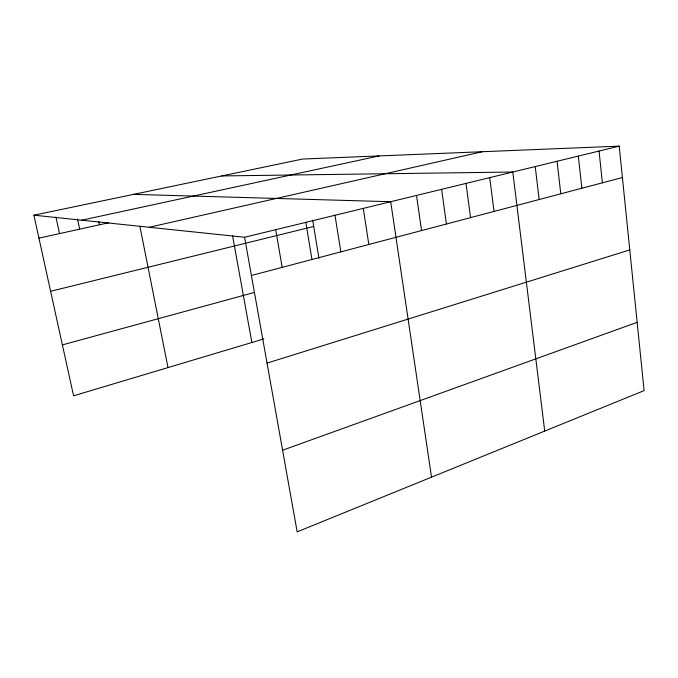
<?xml version="1.0" encoding="UTF-8"?>
<svg xmlns="http://www.w3.org/2000/svg" width="678" height="678" viewBox="0 0 678 678"><rect width="100%" height="100%" fill="white"/><g stroke="black" fill="none" stroke-linecap="round" stroke-linejoin="round"><path stroke-width="1.02" d="M282.599 450.226L637.15 322.321M267.047 363.111L629.777 249.902M263.827 338.941L73.571 395.808L33.9 215.189L302.642 159.042L619.217 146.143L644.1 390.621L297.167 531.857L244.58 237.258L33.9 215.189M62.393 344.89L254.47 292.413M251.402 275.48L622.412 177.543M50.613 291.286L313.719 226.452M244.58 237.258L619.217 146.143M149.245 227.274L482.346 151.719M38.943 238.131L108.641 222.782M81.707 220.197L379.121 155.923M221.748 175.941L512.788 172.034L544.722 431.081M133.532 194.366L390.697 201.722L431.522 477.159M55.935 217.062L59.495 233.605M77.495 218.918L79.657 229.164M98.81 221.765L99.446 224.808M139.905 226.401L168.008 367.586M232.588 235.859L251.877 342.517M275.683 229.689L282.167 267.352M305.812 222.367L311.965 259.488M312.694 220.206L318.957 258.31M334.991 215.273L340.831 251.869M363.272 208.392L368.824 244.478M416.529 195.442L421.546 230.562M441.624 189.34L446.404 224.003M466.015 183.407L470.557 217.63M489.719 177.636L494.05 211.426M535.222 166.576L539.137 199.527M557.062 161.262L560.782 193.815M578.326 156.093L581.868 188.247M599.038 151.058L602.403 182.831"/></g></svg>
